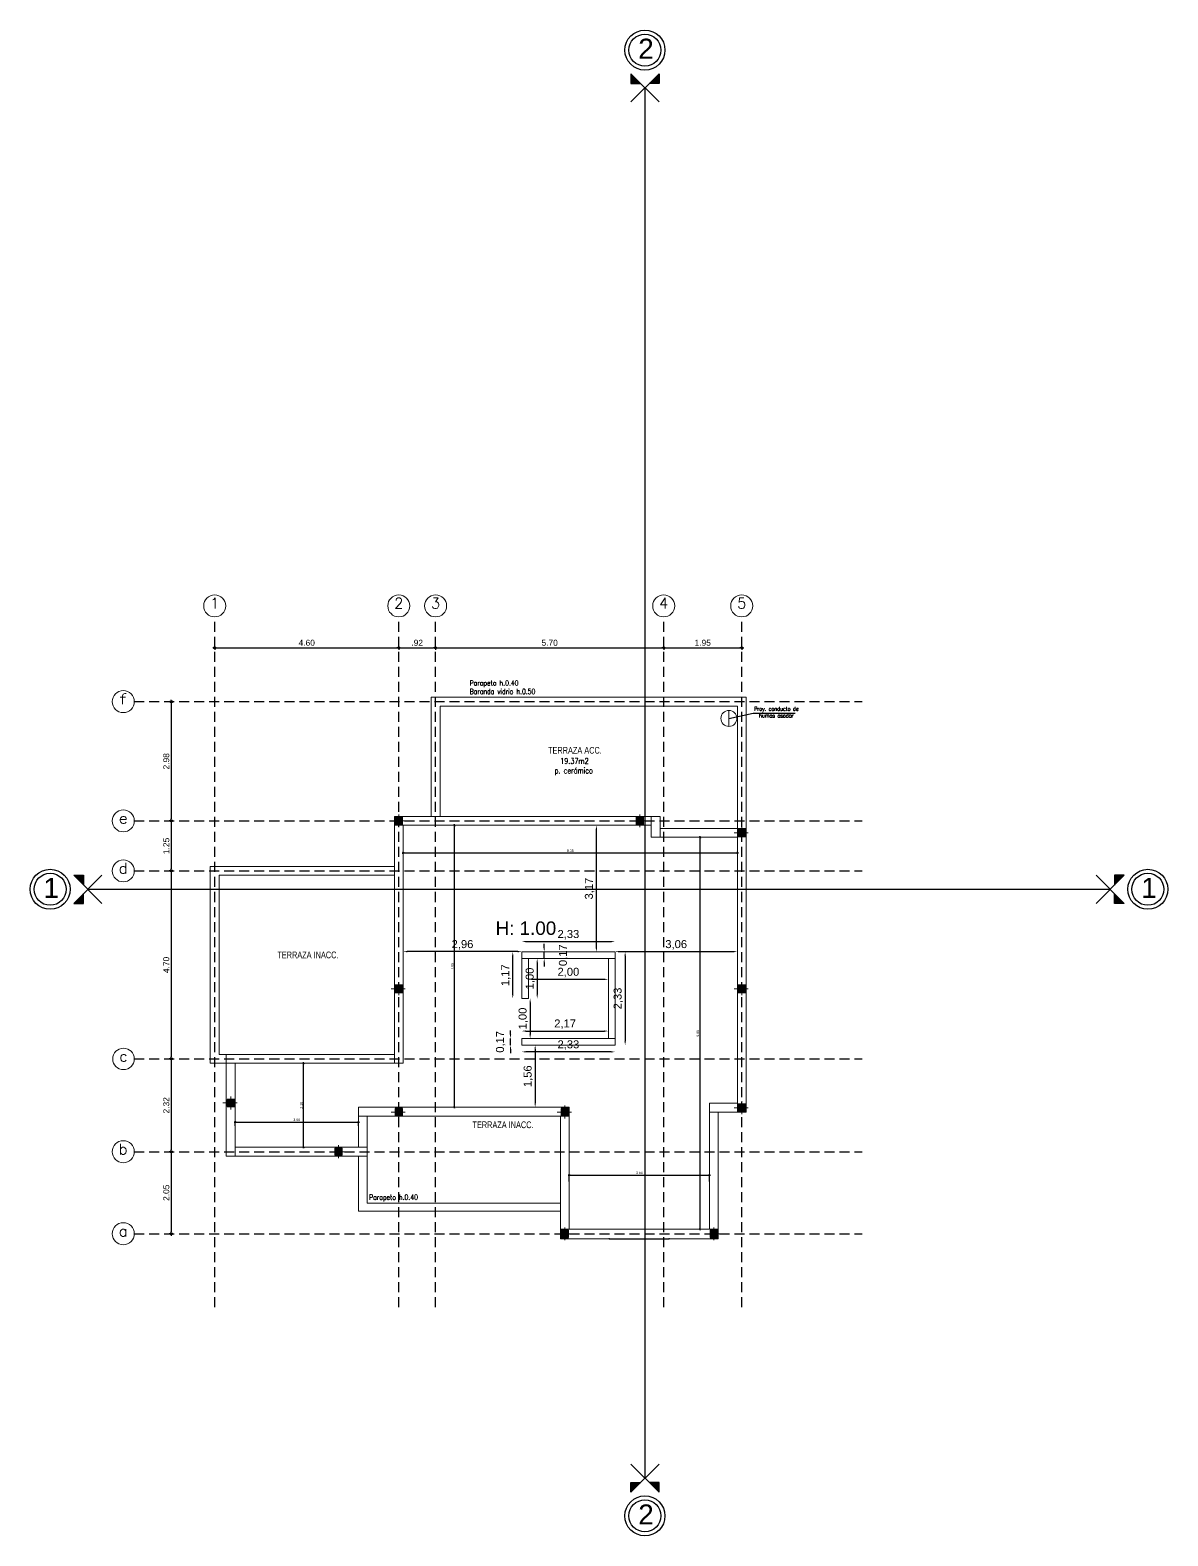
# Model space of a CAD drawing. Header units: millimetres. Extents: x 299 to 493, y -175 to -78.
# Drawn here: x 464.83 to 493.26, y -115.96 to -78.32 of the extents above; entities that cross this region are included whole.
import ezdxf
from ezdxf.enums import TextEntityAlignment as Align

# ---------------------------------------------------------------- set-up
doc = ezdxf.new("R2010")
doc.units = ezdxf.units.MM
for name, pattern in [('$3$HIDDEN', [0.375, 0.25, -0.125]), ('BORDER2', [0.875, 0.25, -0.125, 0.25, -0.125, 0, -0.125]), ('DASHED2', [9.525, 6.35, -3.175])]:
    doc.linetypes.add(name, pattern=pattern)
for name, color, linetype in [('0-TEXTO', 4, 'Continuous'), ('005 SOLADOS', 8, 'Continuous'), ('02AGUA FRIA170', 170, 'Continuous'), ('04', 4, 'Continuous'), ('B-COTAS', 1, 'Continuous'), ('BARANDAS', 6, 'Continuous'), ('DIM-COTAS', 2, 'Continuous'), ('MUEBLE', 8, 'Continuous')]:
    doc.layers.add(name, color=color, linetype=linetype)
for name, color, linetype, lineweight in [('0.10', 7, 'Continuous', 13), ('01MUEBLES251', 251, 'Continuous', 9), ('A-WALL', 3, 'Continuous', 9)]:
    doc.layers.add(name, color=color, linetype=linetype, lineweight=lineweight)
doc.styles.add('Arial', font='arial.ttf', dxfattribs={"height": 0.15})
doc.styles.add('CYPETXT_romans', font='romans__.ttf', dxfattribs={"height": 0.2})
doc.styles.add('DESLOC', font='arial.ttf', dxfattribs={"width": 0.75})
doc.styles.add('RomanS', font='romans.shx')
doc.styles.get("Standard").update_dxf_attribs({"font": 'arial.ttf'})
doc.styles.add('SWIS', font='arial.ttf')
doc.dimstyles.new('25', dxfattribs={"dimscale": 0, "dimtxt": 0.0625, "dimasz": 0.05, "dimexe": 0.025, "dimexo": 0.0625, "dimgap": 0.025, "dimtad": 1, "dimzin": 0, "dimdsep": 46, "dimtxsty": 'SWIS', "dimblk": 'ARCHTICK', "dimcen": 0.05, "dimdle": 0.025, "dimclrd": 1, "dimclre": 8, "dimclrt": 1, "dimazin": 0, "dimtfac": 1, "dimtix": 1, "dimtofl": 0, "dimtmove": 1, "dimatfit": 0, "dimfxl": 1, "dimtolj": 1, "dimtzin": 0, "dimlwd": -1, "dimlwe": -1, "dimarcsym": 0})
doc.dimstyles.new('Cota 1-100', dxfattribs={"dimtxt": 0.2, "dimasz": 0.1, "dimexe": 0.05, "dimexo": 0.05, "dimgap": 0.05, "dimtad": 1, "dimzin": 1, "dimtxsty": 'Standard', "dimcen": 0.1, "dimse1": 1, "dimse2": 1, "dimaunit": 1, "dimadec": 4, "dimazin": 0, "dimtfac": 1, "dimtmove": 2, "dimatfit": 3, "dimfxl": 1, "dimarcsym": 0})
doc.dimstyles.new('DIM100', dxfattribs={"dimtxt": 0.16, "dimasz": 0.1, "dimexe": 0, "dimexo": 0, "dimgap": 0.12, "dimtad": 1, "dimzin": 4, "dimdsep": 46, "dimtxsty": 'RomanS', "dimblk1": 'DIMBLK', "dimblk2": 'DIMBLK', "dimsah": 1, "dimcen": 0, "dimse1": 1, "dimse2": 1, "dimclrd": 8, "dimclre": 2, "dimclrt": 2, "dimadec": 0, "dimazin": 0, "dimtfac": 1, "dimtix": 1, "dimtmove": 2, "dimatfit": 3, "dimldrblk": 'DIMBLK', "dimfxl": 1, "dimtvp": 1.75, "dimtolj": 1, "dimtzin": 4, "dimarcsym": 0})

# ---------------------------------------------------------------- blocks, each defined once
blk = doc.blocks.new('DIMBLK')
for q in [(-1, 0), (0, 1), (1, 0), (0, -1)]:
    blk.add_line((0, 0), q)
blk.add_circle((0, 0), 0.5)
blk = doc.blocks.new('*D439')
at = {"layer": 'Defpoints', "color": 0, "transparency": 16777216}
for p in [(242.228, -138.785), (246.828, -138.785), (246.828, -138.785)]:
    blk.add_point(p, dxfattribs=at)
at = {"layer": 'DIM-COTAS', "color": 8, "transparency": 16777216}
blk.add_line((242.278, -138.785), (246.778, -138.785), dxfattribs=at)
at = {"layer": 'DIM-COTAS', "color": 8, "transparency": 16777216, "xscale": 0.05, "yscale": 0.05, "zscale": 0.05, "rotation": 180}
blk.add_blockref('DIMBLK', (242.228, -138.785), dxfattribs=at)
at = {"layer": 'DIM-COTAS', "color": 8, "transparency": 16777216, "xscale": 0.05, "yscale": 0.05, "zscale": 0.05}
blk.add_blockref('DIMBLK', (246.828, -138.785), dxfattribs=at)
at = {"layer": 'DIM-COTAS', "color": 2, "transparency": 16777216, "insert": (244.528, -138.659), "char_height": 0.15, "attachment_point": 5}
blk.add_mtext('\\A1;4.60', dxfattribs=at)
blk = doc.blocks.new('*D440')
at = {"layer": 'Defpoints', "color": 0, "transparency": 16777216}
for p in [(246.828, -138.785), (247.748, -138.785), (247.748, -138.785)]:
    blk.add_point(p, dxfattribs=at)
at = {"layer": 'DIM-COTAS', "color": 8, "transparency": 16777216}
blk.add_line((246.878, -138.785), (247.698, -138.785), dxfattribs=at)
at = {"layer": 'DIM-COTAS', "color": 8, "transparency": 16777216, "xscale": 0.05, "yscale": 0.05, "zscale": 0.05, "rotation": 180}
blk.add_blockref('DIMBLK', (246.828, -138.785), dxfattribs=at)
at = {"layer": 'DIM-COTAS', "color": 8, "transparency": 16777216, "xscale": 0.05, "yscale": 0.05, "zscale": 0.05}
blk.add_blockref('DIMBLK', (247.748, -138.785), dxfattribs=at)
at = {"layer": 'DIM-COTAS', "color": 2, "transparency": 16777216, "insert": (247.288, -138.659), "char_height": 0.15, "attachment_point": 5}
blk.add_mtext('\\A1;.92', dxfattribs=at)
blk = doc.blocks.new('*D441')
at = {"layer": 'Defpoints', "color": 0, "transparency": 16777216}
for p in [(253.448, -138.785), (255.398, -138.785), (255.398, -138.785)]:
    blk.add_point(p, dxfattribs=at)
at = {"layer": 'DIM-COTAS', "color": 8, "transparency": 16777216}
blk.add_line((253.498, -138.785), (255.348, -138.785), dxfattribs=at)
at = {"layer": 'DIM-COTAS', "color": 8, "transparency": 16777216, "xscale": 0.05, "yscale": 0.05, "zscale": 0.05, "rotation": 180}
blk.add_blockref('DIMBLK', (253.448, -138.785), dxfattribs=at)
at = {"layer": 'DIM-COTAS', "color": 8, "transparency": 16777216, "xscale": 0.05, "yscale": 0.05, "zscale": 0.05}
blk.add_blockref('DIMBLK', (255.398, -138.785), dxfattribs=at)
at = {"layer": 'DIM-COTAS', "color": 2, "transparency": 16777216, "insert": (254.423, -138.659), "char_height": 0.15, "attachment_point": 5}
blk.add_mtext('\\A1;1.95', dxfattribs=at)
blk = doc.blocks.new('*D442')
at = {"layer": 'Defpoints', "color": 0, "transparency": 16777216}
for p in [(247.748, -138.785), (253.448, -138.785), (253.448, -138.785)]:
    blk.add_point(p, dxfattribs=at)
at = {"layer": 'DIM-COTAS', "color": 8, "transparency": 16777216}
blk.add_line((247.798, -138.785), (253.398, -138.785), dxfattribs=at)
at = {"layer": 'DIM-COTAS', "color": 8, "transparency": 16777216, "xscale": 0.05, "yscale": 0.05, "zscale": 0.05, "rotation": 180}
blk.add_blockref('DIMBLK', (247.748, -138.785), dxfattribs=at)
at = {"layer": 'DIM-COTAS', "color": 8, "transparency": 16777216, "xscale": 0.05, "yscale": 0.05, "zscale": 0.05}
blk.add_blockref('DIMBLK', (253.448, -138.785), dxfattribs=at)
at = {"layer": 'DIM-COTAS', "color": 2, "transparency": 16777216, "insert": (250.598, -138.659), "char_height": 0.15, "attachment_point": 5}
blk.add_mtext('\\A1;5.70', dxfattribs=at)
blk = doc.blocks.new('*D443')
at = {"layer": 'Defpoints', "color": 0, "transparency": 16777216}
for p in [(241.144, -143.111), (241.144, -144.361), (241.144, -144.361)]:
    blk.add_point(p, dxfattribs=at)
at = {"layer": 'DIM-COTAS', "color": 8, "transparency": 16777216}
blk.add_line((241.144, -143.161), (241.144, -144.311), dxfattribs=at)
at = {"layer": 'DIM-COTAS', "color": 8, "transparency": 16777216, "xscale": 0.05, "yscale": 0.05, "zscale": 0.05}
for p, rotation in [((241.144, -143.111), 90), ((241.144, -144.361), 270)]:
    blk.add_blockref('DIMBLK', p, dxfattribs=dict(at, rotation=rotation))
at = {"layer": 'DIM-COTAS', "color": 2, "transparency": 16777216, "insert": (241.018, -143.736), "char_height": 0.15, "attachment_point": 5, "rotation": 90}
blk.add_mtext('\\A1;1.25', dxfattribs=at)
blk = doc.blocks.new('*D444')
at = {"layer": 'Defpoints', "color": 0, "transparency": 16777216}
for p in [(241.144, -144.361), (241.144, -149.061), (241.144, -149.061)]:
    blk.add_point(p, dxfattribs=at)
at = {"layer": 'DIM-COTAS', "color": 8, "transparency": 16777216}
blk.add_line((241.144, -144.411), (241.144, -149.011), dxfattribs=at)
at = {"layer": 'DIM-COTAS', "color": 8, "transparency": 16777216, "xscale": 0.05, "yscale": 0.05, "zscale": 0.05}
for p, rotation in [((241.144, -144.361), 90), ((241.144, -149.061), 270)]:
    blk.add_blockref('DIMBLK', p, dxfattribs=dict(at, rotation=rotation))
at = {"layer": 'DIM-COTAS', "color": 2, "transparency": 16777216, "insert": (241.018, -146.711), "char_height": 0.15, "attachment_point": 5, "rotation": 90}
blk.add_mtext('\\A1;4.70', dxfattribs=at)
blk = doc.blocks.new('*D445')
at = {"layer": 'Defpoints', "color": 0, "transparency": 16777216}
for p in [(241.144, -149.061), (241.144, -151.381), (241.144, -151.381)]:
    blk.add_point(p, dxfattribs=at)
at = {"layer": 'DIM-COTAS', "color": 8, "transparency": 16777216}
blk.add_line((241.144, -149.111), (241.144, -151.331), dxfattribs=at)
at = {"layer": 'DIM-COTAS', "color": 8, "transparency": 16777216, "xscale": 0.05, "yscale": 0.05, "zscale": 0.05}
for p, rotation in [((241.144, -149.061), 90), ((241.144, -151.381), 270)]:
    blk.add_blockref('DIMBLK', p, dxfattribs=dict(at, rotation=rotation))
at = {"layer": 'DIM-COTAS', "color": 2, "transparency": 16777216, "insert": (241.018, -150.221), "char_height": 0.15, "attachment_point": 5, "rotation": 90}
blk.add_mtext('\\A1;2.32', dxfattribs=at)
blk = doc.blocks.new('*D446')
at = {"layer": 'Defpoints', "color": 0, "transparency": 16777216}
for p in [(241.144, -151.381), (241.144, -153.431), (241.144, -153.431)]:
    blk.add_point(p, dxfattribs=at)
at = {"layer": 'DIM-COTAS', "color": 8, "transparency": 16777216}
blk.add_line((241.144, -151.431), (241.144, -153.381), dxfattribs=at)
at = {"layer": 'DIM-COTAS', "color": 8, "transparency": 16777216, "xscale": 0.05, "yscale": 0.05, "zscale": 0.05}
for p, rotation in [((241.144, -151.381), 90), ((241.144, -153.431), 270)]:
    blk.add_blockref('DIMBLK', p, dxfattribs=dict(at, rotation=rotation))
at = {"layer": 'DIM-COTAS', "color": 2, "transparency": 16777216, "insert": (241.018, -152.406), "char_height": 0.15, "attachment_point": 5, "rotation": 90}
blk.add_mtext('\\A1;2.05', dxfattribs=at)
blk = doc.blocks.new('*D438')
at = {"layer": 'Defpoints', "color": 0, "transparency": 16777216}
for p in [(241.144, -140.131), (241.144, -143.111), (241.144, -143.111)]:
    blk.add_point(p, dxfattribs=at)
at = {"layer": 'DIM-COTAS', "color": 8, "transparency": 16777216}
blk.add_line((241.144, -140.181), (241.144, -143.061), dxfattribs=at)
at = {"layer": 'DIM-COTAS', "color": 8, "transparency": 16777216, "xscale": 0.05, "yscale": 0.05, "zscale": 0.05}
for p, rotation in [((241.144, -140.131), 90), ((241.144, -143.111), 270)]:
    blk.add_blockref('DIMBLK', p, dxfattribs=dict(at, rotation=rotation))
at = {"layer": 'DIM-COTAS', "color": 2, "transparency": 16777216, "insert": (241.018, -141.621), "char_height": 0.15, "attachment_point": 5, "rotation": 90}
blk.add_mtext('\\A1;2.98', dxfattribs=at)
blk = doc.blocks.new('_ArchTick')
at = {"color": 0, "linetype": 'ByBlock', "const_width": 0.15}
blk.add_lwpolyline([(-0.5, -0.5), (0.5, 0.5)], dxfattribs=at)
blk = doc.blocks.new('*D523')
at = {"layer": '04', "color": 8, "transparency": 16777216}
for p, q in [((475.409, -98.2), (475.407, -98.2)), ((475.409, -105.25), (475.407, -105.25))]:
    blk.add_line(p, q, dxfattribs=at)
at = {"layer": '04', "color": 1, "transparency": 16777216}
blk.add_line((475.432, -105.275), (475.432, -98.175), dxfattribs=at)
at = {"layer": 'Defpoints', "color": 0, "transparency": 16777216}
for p in [(475.432, -98.2), (475.472, -98.2), (475.472, -105.25)]:
    blk.add_point(p, dxfattribs=at)
at = {"layer": '04', "color": 1, "transparency": 16777216, "xscale": 0.05, "yscale": 0.05, "zscale": 0.05}
for p, rotation in [((475.432, -98.2), 90), ((475.432, -105.25), 270)]:
    blk.add_blockref('_ArchTick', p, dxfattribs=dict(at, rotation=rotation))
at = {"layer": '04', "color": 1, "transparency": 16777216, "insert": (475.375, -101.725), "char_height": 0.0625, "attachment_point": 5, "rotation": 90, "style": 'SWIS'}
blk.add_mtext('\\A1;7.05', dxfattribs=at)
blk = doc.blocks.new('*D524')
at = {"layer": '04', "color": 1, "transparency": 16777216}
blk.add_line((474.127, -98.893), (482.527, -98.893), dxfattribs=at)
at = {"layer": '04', "color": 8, "transparency": 16777216}
for p, q in [((474.152, -98.87), (474.152, -98.868)), ((482.502, -98.87), (482.502, -98.868))]:
    blk.add_line(p, q, dxfattribs=at)
at = {"layer": 'Defpoints', "color": 0, "transparency": 16777216}
for p in [(474.152, -98.932), (482.502, -98.893), (482.502, -98.932)]:
    blk.add_point(p, dxfattribs=at)
at = {"layer": '04', "color": 1, "transparency": 16777216, "xscale": 0.05, "yscale": 0.05, "zscale": 0.05, "rotation": 180}
blk.add_blockref('_ArchTick', (474.152, -98.893), dxfattribs=at)
at = {"layer": '04', "color": 1, "transparency": 16777216, "xscale": 0.05, "yscale": 0.05, "zscale": 0.05}
blk.add_blockref('_ArchTick', (482.502, -98.893), dxfattribs=at)
at = {"layer": '04', "color": 1, "transparency": 16777216, "insert": (478.327, -98.836), "char_height": 0.0625, "attachment_point": 5, "style": 'SWIS'}
blk.add_mtext('\\A1;8.35', dxfattribs=at)
blk = doc.blocks.new('*D522')
at = {"layer": '04', "color": 8, "transparency": 16777216}
for p, q in [((481.548, -98.5), (481.546, -98.5)), ((481.548, -108.3), (481.546, -108.3))]:
    blk.add_line(p, q, dxfattribs=at)
at = {"layer": '04', "color": 1, "transparency": 16777216}
blk.add_line((481.571, -108.325), (481.571, -98.475), dxfattribs=at)
at = {"layer": 'Defpoints', "color": 0, "transparency": 16777216}
for p in [(481.571, -98.5), (481.611, -98.5), (481.611, -108.3)]:
    blk.add_point(p, dxfattribs=at)
at = {"layer": '04', "color": 1, "transparency": 16777216, "xscale": 0.05, "yscale": 0.05, "zscale": 0.05}
for p, rotation in [((481.571, -98.5), 90), ((481.571, -108.3), 270)]:
    blk.add_blockref('_ArchTick', p, dxfattribs=dict(at, rotation=rotation))
at = {"layer": '04', "color": 1, "transparency": 16777216, "insert": (481.514, -103.4), "char_height": 0.0625, "attachment_point": 5, "rotation": 90, "style": 'SWIS'}
blk.add_mtext('\\A1;9.80', dxfattribs=at)
blk = doc.blocks.new('ejes de replanteo')
at = {"layer": '02AGUA FRIA170'}
h = blk.add_hatch(color=256, dxfattribs=at)
h.dxf.hatch_style = 1
h.paths.add_polyline_path([(20.168, 38.9), (20.168, 38.65), (20.418, 38.65)])
h = blk.add_hatch(color=256, dxfattribs=at)
h.dxf.hatch_style = 1
h.paths.add_polyline_path([(20.875, 38.9), (20.625, 38.65), (20.875, 38.65)])
h = blk.add_hatch(color=256, dxfattribs=at)
h.dxf.hatch_style = 1
h.paths.add_polyline_path([(6.25, 18.869), (6.5, 18.619), (6.5, 18.869)])
h = blk.add_hatch(color=256, dxfattribs=at)
h.dxf.hatch_style = 1
h.paths.add_polyline_path([(32.497, 18.869), (32.247, 18.869), (32.247, 18.619)])
h = blk.add_hatch(color=256, dxfattribs=at)
h.dxf.hatch_style = 1
h.paths.add_polyline_path([(6.25, 18.162), (6.5, 18.162), (6.5, 18.412)])
h = blk.add_hatch(color=256, dxfattribs=at)
h.dxf.hatch_style = 1
h.paths.add_polyline_path([(32.497, 18.162), (32.247, 18.412), (32.247, 18.162)])
h = blk.add_hatch(color=256, dxfattribs=at)
h.dxf.hatch_style = 1
h.paths.add_polyline_path([(20.168, 3.445), (20.418, 3.695), (20.168, 3.695)])
h = blk.add_hatch(color=256, dxfattribs=at)
h.dxf.hatch_style = 1
h.paths.add_polyline_path([(20.875, 3.445), (20.875, 3.695), (20.625, 3.695)])
for p, q in [((20.168, 38.203), (20.875, 38.9)), ((20.168, 38.9), (20.875, 38.203)), ((20.168, 38.9), (20.168, 38.66)), ((20.875, 38.9), (20.875, 38.66)), ((20.168, 38.66), (20.418, 38.66)), ((20.875, 38.66), (20.625, 38.66)), ((6.947, 18.162), (6.25, 18.869)), ((6.25, 18.162), (6.947, 18.869)), ((6.25, 18.869), (6.49, 18.869)), ((6.49, 18.869), (6.49, 18.619)), ((31.8, 18.869), (32.497, 18.162)), ((32.497, 18.869), (31.8, 18.162)), ((32.497, 18.869), (32.257, 18.869)), ((32.257, 18.869), (32.257, 18.619)), ((6.25, 18.162), (6.49, 18.162)), ((6.49, 18.162), (6.49, 18.412)), ((32.257, 18.162), (32.257, 18.412)), ((32.497, 18.162), (32.257, 18.162)), ((20.875, 4.142), (20.168, 3.445)), ((20.875, 3.445), (20.168, 4.142)), ((20.168, 3.445), (20.168, 3.685)), ((20.168, 3.685), (20.418, 3.685)), ((20.875, 3.685), (20.625, 3.685)), ((20.875, 3.445), (20.875, 3.685))]:
    blk.add_line(p, q, dxfattribs=at)
at = {"layer": '02AGUA FRIA170', "linetype": 'BORDER2', "const_width": 0.03}
for points in [[(20.521, 38.552), (20.521, 3.794)], [(6.599, 18.516), (32.149, 18.516)]]:
    blk.add_lwpolyline(points, dxfattribs=at)
at = {"layer": '02AGUA FRIA170'}
for centre, radius in [((20.521, 39.492), 0.5), ((20.521, 39.492), 0.4), ((5.659, 18.516), 0.5), ((5.659, 18.516), 0.4), ((33.089, 18.516), 0.5), ((33.089, 18.516), 0.4), ((20.521, 2.853), 0.5), ((20.521, 2.853), 0.4)]:
    blk.add_circle(centre, radius, dxfattribs=at)
at = {"layer": '02AGUA FRIA170', "style": 'Arial'}
for s, p in [('2', (20.354, 39.278)), ('1', (5.492, 18.302)), ('1', (32.922, 18.302)), ('2', (20.354, 2.639))]:
    blk.add_text(s, height=0.5, dxfattribs=at).set_placement(p)
blk = doc.blocks.new('columna 20x20')
at = {"transparency": 33554687}
h = blk.add_hatch(color=220, dxfattribs=at)
h.dxf.hatch_style = 1
h.paths.add_polyline_path([(979.633, 157.587), (979.833, 157.587), (979.833, 157.387), (979.633, 157.387)])
at = {"layer": 'BARANDAS'}
blk.add_lwpolyline([(979.633, 157.587), (979.833, 157.587), (979.833, 157.387), (979.633, 157.387), (979.633, 157.587)], dxfattribs=at)
at = {"layer": 'MUEBLE', "linetype": 'DASHED2', "lineweight": 5, "ltscale": 0.1}
for points in [[(979.733, 157.702), (979.733, 157.308)], [(979.555, 157.487), (979.911, 157.487)]]:
    blk.add_lwpolyline(points, dxfattribs=at)
blk = doc.blocks.new('*D525')
at = {"layer": '04', "color": 1, "transparency": 16777216}
blk.add_line((471.665, -106.275), (471.665, -104.125), dxfattribs=at)
at = {"layer": '04', "color": 8, "transparency": 16777216}
for p, q in [((471.665, -104.15), (471.69, -104.15)), ((471.665, -106.25), (471.69, -106.25))]:
    blk.add_line(p, q, dxfattribs=at)
at = {"layer": 'Defpoints', "color": 0, "transparency": 16777216}
for p in [(471.602, -104.15), (471.665, -104.15), (471.602, -106.25)]:
    blk.add_point(p, dxfattribs=at)
at = {"layer": '04', "color": 1, "transparency": 16777216, "xscale": 0.05, "yscale": 0.05, "zscale": 0.05}
for p, rotation in [((471.665, -104.15), 90), ((471.665, -106.25), 270)]:
    blk.add_blockref('_ArchTick', p, dxfattribs=dict(at, rotation=rotation))
at = {"layer": '04', "color": 1, "transparency": 16777216, "insert": (471.608, -105.2), "char_height": 0.0625, "attachment_point": 5, "rotation": 90, "style": 'SWIS'}
blk.add_mtext('\\A1;2.10', dxfattribs=at)
blk = doc.blocks.new('*D526')
at = {"layer": '04', "color": 1, "transparency": 16777216}
blk.add_line((469.927, -105.618), (473.057, -105.618), dxfattribs=at)
at = {"layer": '04', "color": 8, "transparency": 16777216}
for p, q in [((469.952, -105.713), (469.952, -105.593)), ((473.032, -105.713), (473.032, -105.593))]:
    blk.add_line(p, q, dxfattribs=at)
at = {"layer": 'Defpoints', "color": 0, "transparency": 16777216}
for p in [(473.032, -105.618), (469.952, -105.775), (473.032, -105.775)]:
    blk.add_point(p, dxfattribs=at)
at = {"layer": '04', "color": 1, "transparency": 16777216, "xscale": 0.05, "yscale": 0.05, "zscale": 0.05, "rotation": 180}
blk.add_blockref('_ArchTick', (469.952, -105.618), dxfattribs=at)
at = {"layer": '04', "color": 1, "transparency": 16777216, "xscale": 0.05, "yscale": 0.05, "zscale": 0.05}
blk.add_blockref('_ArchTick', (473.032, -105.618), dxfattribs=at)
at = {"layer": '04', "color": 1, "transparency": 16777216, "insert": (471.492, -105.561), "char_height": 0.0625, "attachment_point": 5, "style": 'SWIS'}
blk.add_mtext('\\A1;3.08', dxfattribs=at)
blk = doc.blocks.new('*D527')
at = {"layer": '04', "color": 1, "transparency": 16777216}
blk.add_line((478.277, -106.944), (481.827, -106.944), dxfattribs=at)
at = {"layer": '04', "color": 8, "transparency": 16777216}
for p, q in [((478.302, -107.106), (478.302, -106.919)), ((481.802, -107.106), (481.802, -106.919))]:
    blk.add_line(p, q, dxfattribs=at)
at = {"layer": 'Defpoints', "color": 0, "transparency": 16777216}
for p in [(478.302, -107.168), (481.802, -106.944), (481.802, -107.168)]:
    blk.add_point(p, dxfattribs=at)
at = {"layer": '04', "color": 1, "transparency": 16777216, "xscale": 0.05, "yscale": 0.05, "zscale": 0.05, "rotation": 180}
blk.add_blockref('_ArchTick', (478.302, -106.944), dxfattribs=at)
at = {"layer": '04', "color": 1, "transparency": 16777216, "xscale": 0.05, "yscale": 0.05, "zscale": 0.05}
blk.add_blockref('_ArchTick', (481.802, -106.944), dxfattribs=at)
at = {"layer": '04', "color": 1, "transparency": 16777216, "insert": (480.052, -106.887), "char_height": 0.0625, "attachment_point": 5, "style": 'SWIS'}
blk.add_mtext('\\A1;3.50', dxfattribs=at)
blk = doc.blocks.new('*D535')
at = {"layer": '04', "color": 0, "lineweight": -2, "transparency": 16777216}
blk.add_line((477.215, -101.108), (479.345, -101.108), dxfattribs=at)
at = {"layer": '04', "color": 0, "transparency": 16777216}
for points in [[(477.215, -101.091), (477.215, -101.124), (477.115, -101.108)], [(479.345, -101.091), (479.345, -101.124), (479.445, -101.108)]]:
    blk.add_solid(points, dxfattribs=at)
at = {"layer": 'Defpoints', "color": 0, "transparency": 16777216}
for p in [(479.445, -101.108), (477.115, -101.365), (479.445, -101.365)]:
    blk.add_point(p, dxfattribs=at)
at = {"layer": '04', "color": 0, "transparency": 16777216, "insert": (478.28, -100.937), "char_height": 0.2, "attachment_point": 5}
blk.add_mtext('2,33', dxfattribs=at)
blk = doc.blocks.new('*D536')
at = {"layer": '04', "color": 0, "lineweight": -2, "transparency": 16777216}
blk.add_line((479.698, -101.465), (479.698, -103.595), dxfattribs=at)
at = {"layer": '04', "color": 0, "transparency": 16777216}
for points in [[(479.681, -101.465), (479.715, -101.465), (479.698, -101.365)], [(479.681, -103.595), (479.715, -103.595), (479.698, -103.695)]]:
    blk.add_solid(points, dxfattribs=at)
at = {"layer": 'Defpoints', "color": 0, "transparency": 16777216}
for p in [(479.445, -101.365), (479.445, -103.695), (479.698, -103.695)]:
    blk.add_point(p, dxfattribs=at)
at = {"layer": '04', "color": 0, "transparency": 16777216, "insert": (479.528, -102.53), "char_height": 0.2, "attachment_point": 5, "rotation": 90}
blk.add_mtext('2,33', dxfattribs=at)
blk = doc.blocks.new('*D537')
at = {"layer": '04', "color": 0, "lineweight": -2, "transparency": 16777216}
blk.add_line((477.38, -102.051), (479.18, -102.051), dxfattribs=at)
at = {"layer": '04', "color": 0, "transparency": 16777216}
for points in [[(477.38, -102.034), (477.38, -102.068), (477.28, -102.051)], [(479.18, -102.034), (479.18, -102.068), (479.28, -102.051)]]:
    blk.add_solid(points, dxfattribs=at)
at = {"layer": 'Defpoints', "color": 0, "transparency": 16777216}
for p in [(477.28, -101.818), (479.28, -101.818), (479.28, -102.051)]:
    blk.add_point(p, dxfattribs=at)
at = {"layer": '04', "color": 0, "transparency": 16777216, "insert": (478.28, -101.881), "char_height": 0.2, "attachment_point": 5}
blk.add_mtext('2,00', dxfattribs=at)
blk = doc.blocks.new('*D538')
at = {"layer": '04', "color": 0, "lineweight": -2, "transparency": 16777216}
blk.add_line((477.501, -101.63), (477.501, -102.43), dxfattribs=at)
at = {"layer": '04', "color": 0, "transparency": 16777216}
for points in [[(477.484, -101.63), (477.517, -101.63), (477.501, -101.53)], [(477.484, -102.43), (477.517, -102.43), (477.501, -102.53)]]:
    blk.add_solid(points, dxfattribs=at)
at = {"layer": 'Defpoints', "color": 0, "transparency": 16777216}
for p in [(477.28, -101.53), (477.28, -102.53), (477.501, -102.53)]:
    blk.add_point(p, dxfattribs=at)
at = {"layer": '04', "color": 0, "transparency": 16777216, "insert": (477.331, -102.03), "char_height": 0.2, "attachment_point": 5, "rotation": 90}
blk.add_mtext('1,00', dxfattribs=at)
blk = doc.blocks.new('*D539')
at = {"layer": '04', "color": 0, "lineweight": -2, "transparency": 16777216}
blk.add_line((476.89, -102.43), (476.89, -101.465), dxfattribs=at)
at = {"layer": '04', "color": 0, "transparency": 16777216}
for points in [[(476.873, -101.465), (476.906, -101.465), (476.89, -101.365)], [(476.873, -102.43), (476.906, -102.43), (476.89, -102.53)]]:
    blk.add_solid(points, dxfattribs=at)
at = {"layer": 'Defpoints', "color": 0, "transparency": 16777216}
for p in [(476.89, -101.365), (477.115, -101.365), (477.115, -102.53)]:
    blk.add_point(p, dxfattribs=at)
at = {"layer": '04', "color": 0, "transparency": 16777216, "insert": (476.72, -101.948), "char_height": 0.2, "attachment_point": 5, "rotation": 90}
blk.add_mtext('1,17', dxfattribs=at)
blk = doc.blocks.new('*D540')
at = {"layer": '04', "color": 0, "lineweight": -2, "transparency": 16777216}
for p, q in [((477.675, -101.265), (477.675, -101.165)), ((477.675, -101.53), (477.675, -101.365)), ((477.675, -101.63), (477.675, -101.73))]:
    blk.add_line(p, q, dxfattribs=at)
at = {"layer": '04', "color": 0, "transparency": 16777216}
for points in [[(477.659, -101.265), (477.692, -101.265), (477.675, -101.365)], [(477.659, -101.63), (477.692, -101.63), (477.675, -101.53)]]:
    blk.add_solid(points, dxfattribs=at)
at = {"layer": 'Defpoints', "color": 0, "transparency": 16777216}
for p in [(477.457, -101.365), (477.457, -101.53), (477.675, -101.365)]:
    blk.add_point(p, dxfattribs=at)
at = {"layer": '04', "color": 0, "transparency": 16777216, "insert": (478.161, -101.448), "char_height": 0.2, "attachment_point": 5, "rotation": 90}
blk.add_mtext('0,17', dxfattribs=at)
blk = doc.blocks.new('*D541')
at = {"layer": '04', "color": 0, "lineweight": -2, "transparency": 16777216}
blk.add_line((477.215, -103.344), (479.18, -103.344), dxfattribs=at)
at = {"layer": '04', "color": 0, "transparency": 16777216}
for points in [[(477.215, -103.327), (477.215, -103.36), (477.115, -103.344)], [(479.18, -103.327), (479.18, -103.36), (479.28, -103.344)]]:
    blk.add_solid(points, dxfattribs=at)
at = {"layer": 'Defpoints', "color": 0, "transparency": 16777216}
for p in [(479.28, -103.344), (477.115, -103.53), (479.28, -103.53)]:
    blk.add_point(p, dxfattribs=at)
at = {"layer": '04', "color": 0, "transparency": 16777216, "insert": (478.198, -103.173), "char_height": 0.2, "attachment_point": 5}
blk.add_mtext('2,17', dxfattribs=at)
blk = doc.blocks.new('*D542')
at = {"layer": '04', "color": 0, "lineweight": -2, "transparency": 16777216}
blk.add_line((479.345, -103.864), (477.215, -103.864), dxfattribs=at)
at = {"layer": '04', "color": 0, "transparency": 16777216}
for points in [[(477.215, -103.848), (477.215, -103.881), (477.115, -103.864)], [(479.345, -103.848), (479.345, -103.881), (479.445, -103.864)]]:
    blk.add_solid(points, dxfattribs=at)
at = {"layer": 'Defpoints', "color": 0, "transparency": 16777216}
for p in [(477.115, -103.695), (477.115, -103.864), (479.445, -103.695)]:
    blk.add_point(p, dxfattribs=at)
at = {"layer": '04', "color": 0, "transparency": 16777216, "insert": (478.28, -103.694), "char_height": 0.2, "attachment_point": 5}
blk.add_mtext('2,33', dxfattribs=at)
blk = doc.blocks.new('*D543')
at = {"layer": '04', "color": 0, "lineweight": -2, "transparency": 16777216}
for p, q in [((476.834, -103.43), (476.834, -103.33)), ((476.834, -103.695), (476.834, -103.53)), ((476.834, -103.795), (476.834, -103.895))]:
    blk.add_line(p, q, dxfattribs=at)
at = {"layer": '04', "color": 0, "transparency": 16777216}
for points in [[(476.817, -103.43), (476.851, -103.43), (476.834, -103.53)], [(476.817, -103.795), (476.851, -103.795), (476.834, -103.695)]]:
    blk.add_solid(points, dxfattribs=at)
at = {"layer": 'Defpoints', "color": 0, "transparency": 16777216}
for p in [(476.834, -103.53), (477.115, -103.53), (477.115, -103.695)]:
    blk.add_point(p, dxfattribs=at)
at = {"layer": '04', "color": 0, "transparency": 16777216, "insert": (476.589, -103.613), "char_height": 0.2, "attachment_point": 5, "rotation": 90}
blk.add_mtext('0,17', dxfattribs=at)
blk = doc.blocks.new('*D544')
at = {"layer": '04', "color": 0, "lineweight": -2, "transparency": 16777216}
blk.add_line((479.545, -101.359), (482.402, -101.359), dxfattribs=at)
at = {"layer": '04', "color": 0, "transparency": 16777216}
for points in [[(479.545, -101.342), (479.545, -101.376), (479.445, -101.359)], [(482.402, -101.342), (482.402, -101.376), (482.502, -101.359)]]:
    blk.add_solid(points, dxfattribs=at)
at = {"layer": 'Defpoints', "color": 0, "transparency": 16777216}
for p in [(479.445, -101.365), (482.502, -101.359), (482.502, -101.365)]:
    blk.add_point(p, dxfattribs=at)
at = {"layer": '04', "color": 0, "transparency": 16777216, "insert": (480.974, -101.189), "char_height": 0.2, "attachment_point": 5}
blk.add_mtext('3,06', dxfattribs=at)
blk = doc.blocks.new('*D545')
at = {"layer": '04', "color": 0, "lineweight": -2, "transparency": 16777216}
blk.add_line((477.015, -101.359), (474.252, -101.359), dxfattribs=at)
at = {"layer": '04', "color": 0, "transparency": 16777216}
for points in [[(474.252, -101.342), (474.252, -101.376), (474.152, -101.359)], [(477.015, -101.342), (477.015, -101.376), (477.115, -101.359)]]:
    blk.add_solid(points, dxfattribs=at)
at = {"layer": 'Defpoints', "color": 0, "transparency": 16777216}
for p in [(474.152, -101.359), (474.152, -101.359), (477.115, -101.359)]:
    blk.add_point(p, dxfattribs=at)
at = {"layer": '04', "color": 0, "transparency": 16777216, "insert": (475.634, -101.189), "char_height": 0.2, "attachment_point": 5}
blk.add_mtext('2,96', dxfattribs=at)
blk = doc.blocks.new('*D546')
at = {"layer": '04', "color": 0, "lineweight": -2, "transparency": 16777216}
blk.add_line((478.98, -101.265), (478.98, -98.3), dxfattribs=at)
at = {"layer": '04', "color": 0, "transparency": 16777216}
for points in [[(478.963, -98.3), (478.996, -98.3), (478.98, -98.2)], [(478.963, -101.265), (478.996, -101.265), (478.98, -101.365)]]:
    blk.add_solid(points, dxfattribs=at)
at = {"layer": 'Defpoints', "color": 0, "transparency": 16777216}
for p in [(478.98, -98.2), (479.105, -98.2), (479.105, -101.365)]:
    blk.add_point(p, dxfattribs=at)
at = {"layer": '04', "color": 0, "transparency": 16777216, "insert": (478.81, -99.783), "char_height": 0.2, "attachment_point": 5, "rotation": 90}
blk.add_mtext('3,17', dxfattribs=at)
blk = doc.blocks.new('*D547')
at = {"layer": '04', "color": 0, "lineweight": -2, "transparency": 16777216}
blk.add_line((477.45, -103.795), (477.45, -105.15), dxfattribs=at)
at = {"layer": '04', "color": 0, "transparency": 16777216}
for points in [[(477.433, -103.795), (477.467, -103.795), (477.45, -103.695)], [(477.433, -105.15), (477.467, -105.15), (477.45, -105.25)]]:
    blk.add_solid(points, dxfattribs=at)
at = {"layer": 'Defpoints', "color": 0, "transparency": 16777216}
for p in [(477.45, -103.695), (477.45, -105.25), (477.45, -105.25)]:
    blk.add_point(p, dxfattribs=at)
at = {"layer": '04', "color": 0, "transparency": 16777216, "insert": (477.28, -104.473), "char_height": 0.2, "attachment_point": 5, "rotation": 90}
blk.add_mtext('1,56', dxfattribs=at)
blk = doc.blocks.new('*D548')
at = {"layer": '04', "color": 0, "lineweight": -2, "transparency": 16777216}
blk.add_line((477.324, -102.63), (477.324, -103.43), dxfattribs=at)
at = {"layer": '04', "color": 0, "transparency": 16777216}
for points in [[(477.308, -102.63), (477.341, -102.63), (477.324, -102.53)], [(477.308, -103.43), (477.341, -103.43), (477.324, -103.53)]]:
    blk.add_solid(points, dxfattribs=at)
at = {"layer": 'Defpoints', "color": 0, "transparency": 16777216}
for p in [(477.198, -102.53), (477.198, -103.53), (477.324, -103.53)]:
    blk.add_point(p, dxfattribs=at)
at = {"layer": '04', "color": 0, "transparency": 16777216, "insert": (477.154, -103.03), "char_height": 0.2, "attachment_point": 5, "rotation": 90}
blk.add_mtext('1,00', dxfattribs=at)
blk = doc.blocks.new('rejilla estructural')
at = {"layer": '0.10'}
for centre, radius in [((23.824, -54.774), 0.275), ((28.424, -54.774), 0.275), ((29.344, -54.774), 0.275), ((35.044, -54.774), 0.275), ((36.994, -54.774), 0.275), ((21.539, -57.168), 0.275), ((21.539, -60.148), 0.275), ((21.539, -61.398), 0.275), ((21.545, -66.098), 0.268), ((21.539, -68.418), 0.275), ((21.539, -70.468), 0.275)]:
    blk.add_circle(centre, radius, dxfattribs=at)
at = {"layer": 'B-COTAS', "linetype": '$3$HIDDEN'}
for points in [[(23.824, -72.301), (23.824, -55.049)], [(28.424, -72.301), (28.424, -55.049)], [(29.344, -72.301), (29.344, -55.049)], [(35.044, -72.301), (35.044, -55.049)], [(36.994, -72.301), (36.994, -55.049)], [(21.814, -57.168), (40.003, -57.168)], [(21.814, -60.148), (40.003, -60.148)], [(21.814, -61.398), (40.003, -61.398)], [(21.814, -66.098), (40.003, -66.098)], [(21.814, -68.418), (40.003, -68.418)], [(21.814, -70.468), (40.003, -70.468)]]:
    blk.add_lwpolyline(points, dxfattribs=at)
at = {"layer": '0.10', "style": 'CYPETXT_romans'}
for s, width, p, p2 in [('1', 0.872087, (23.712, -54.84), (23.936, -54.84)), ('2', 0.872087, (28.312, -54.84), (28.536, -54.84)), ('3', 0.872087, (29.232, -54.84), (29.456, -54.84)), ('4', 0.872087, (34.932, -54.84), (35.156, -54.84)), ('5', 0.872087, (36.882, -54.84), (37.106, -54.84)), ('f', 1.431669, (21.427, -57.235), (21.651, -57.235)), ('e', 0.966349, (21.427, -60.215), (21.651, -60.215)), ('d', 0.916473, (21.427, -61.465), (21.651, -61.465)), ('c', 0.862812, (21.445, -66.165), (21.645, -66.165)), ('b', 0.916473, (21.427, -68.485), (21.651, -68.485)), ('a', 0.916473, (21.427, -70.535), (21.651, -70.535))]:
    blk.add_text(s, height=0.267, dxfattribs=dict(at, width=width)).set_placement(p, p2, align=Align.FIT)
at = {"layer": 'DIM-COTAS'}
for base, p1, p2, picture, middle in [((28.424, -55.823), (23.824, -55.823), (28.424, -55.823), '*D439', (26.124, -55.696)), ((29.344, -55.823), (28.424, -55.823), (29.344, -55.823), '*D440', (28.884, -55.696)), ((35.044, -55.823), (29.344, -55.823), (35.044, -55.823), '*D442', (32.194, -55.696)), ((36.994, -55.823), (35.044, -55.823), (36.994, -55.823), '*D441', (36.019, -55.696))]:
    dim = blk.add_linear_dim(base=base, p1=p1, p2=p2, dimstyle='DIM100', override={"dimtxt": 0.15, "dimasz": 0.05, "dimgap": 0.05, "dimtxsty": 'Standard', "dimlwd": 65535}, dxfattribs=at)
    dim.commit()
    dim.dimension.update_dxf_attribs({"geometry": picture, "text_midpoint": middle, "insert": (-218.404, 82.962)})
for base, p1, p2, picture, middle in [((22.741, -60.148), (22.741, -57.168), (22.741, -60.148), '*D438', (22.614, -58.658)), ((22.741, -61.398), (22.741, -60.148), (22.741, -61.398), '*D443', (22.614, -60.773)), ((22.741, -66.098), (22.741, -61.398), (22.741, -66.098), '*D444', (22.614, -63.748)), ((22.741, -68.418), (22.741, -66.098), (22.741, -68.418), '*D445', (22.614, -67.258)), ((22.741, -70.468), (22.741, -68.418), (22.741, -70.468), '*D446', (22.614, -69.443))]:
    dim = blk.add_linear_dim(base=base, p1=p1, p2=p2, angle=270, dimstyle='DIM100', override={"dimtxt": 0.15, "dimasz": 0.05, "dimgap": 0.05, "dimtxsty": 'Standard', "dimlwd": 65535}, dxfattribs=at)
    dim.commit()
    dim.dimension.update_dxf_attribs({"geometry": picture, "text_midpoint": middle, "insert": (-218.404, 82.962)})

msp = doc.modelspace()

# ---------------------------------------------------------------- linework, layer by layer
at = {"layer": '0-TEXTO'}
for p, q in [((482.292, -95.528, 0.041), (482.894, -95.397, 0.041)), ((482.894, -95.397, 0.041), (483.949, -95.397, 0.041))]:
    msp.add_line(p, q, dxfattribs=at)
at = {"layer": '005 SOLADOS', "elevation": 0.041}
msp.add_lwpolyline([(479.302, -108.54), (480.802, -108.54)], dxfattribs=at)
at = {"layer": '01MUEBLES251'}
msp.add_line((482.292, -95.328, 0.041), (482.292, -95.728, 0.041), dxfattribs=at)
at = {"layer": '01MUEBLES251', "elevation": 0.041}
for points in [[(482.722, -98.28), (482.722, -95), (474.852, -95), (474.852, -97.98)], [(482.502, -98.28), (482.502, -95.22), (475.072, -95.22), (475.072, -97.98)], [(469.732, -104.15), (469.332, -104.15), (469.332, -99.23), (473.932, -99.23)], [(469.732, -103.93), (469.552, -103.93), (469.552, -99.45), (473.932, -99.45)], [(473.032, -106.47), (473.032, -107.85), (478.082, -107.85)], [(473.252, -106.47), (473.252, -107.65), (478.082, -107.65)]]:
    msp.add_lwpolyline(points, dxfattribs=at)
at = {"layer": '01MUEBLES251'}
msp.add_circle((482.292, -95.528, 0.041), 0.2, dxfattribs=at)
at = {"layer": 'A-WALL', "elevation": 0.041}
for points in [[(473.932, -98.2), (480.352, -98.2), (480.352, -97.98), (473.932, -97.98)], [(473.932, -98.2), (473.932, -104.15), (474.152, -104.15), (474.152, -98.2)], [(480.572, -98.5), (480.352, -98.5), (480.352, -97.98), (480.572, -97.98)], [(480.572, -98.5), (482.502, -98.5), (482.502, -98.28), (480.572, -98.28)], [(482.722, -105.37), (482.502, -105.37), (482.502, -98.28), (482.722, -98.28)], [(477.115, -101.53), (477.115, -101.365), (479.445, -101.365), (479.445, -101.53)], [(477.115, -101.53), (477.28, -101.53), (477.28, -102.53), (477.115, -102.53)], [(479.28, -101.53), (479.445, -101.53), (479.445, -103.53), (479.28, -103.53)], [(477.115, -103.695), (477.115, -103.53), (479.445, -103.53), (479.445, -103.695)], [(473.932, -103.93), (473.932, -104.15), (469.732, -104.15), (469.732, -103.93)], [(469.952, -106.47), (469.732, -106.47), (469.732, -104.15), (469.952, -104.15)], [(473.032, -105.47), (478.302, -105.47), (478.302, -105.25), (473.032, -105.25)], [(481.802, -105.37), (482.502, -105.37), (482.502, -105.15), (481.802, -105.15)], [(482.022, -108.3), (481.802, -108.3), (481.802, -105.37), (482.022, -105.37)], [(473.252, -106.25), (473.032, -106.25), (473.032, -105.47), (473.252, -105.47)], [(478.302, -108.3), (478.082, -108.3), (478.082, -105.47), (478.302, -105.47)], [(469.952, -106.47), (473.252, -106.47), (473.252, -106.25), (469.952, -106.25)], [(478.082, -108.54), (482.022, -108.54), (482.022, -108.3), (478.082, -108.3)]]:
    msp.add_lwpolyline(points, close=True, dxfattribs=at)
for points in [[(479.302, -108.52), (479.302, -108.54)], [(480.802, -108.52), (480.802, -108.54)]]:
    msp.add_lwpolyline(points, dxfattribs=at)

# ---------------------------------------------------------------- block references
at = {"xscale": -0.900000000000094, "yscale": 0.900000000000094, "zscale": 0.9000000000000853, "rotation": 90}
for p in [(615.781, 783.669, 0.041), (621.801, 783.669, 0.041), (624.351, 783.37, 0.041), (615.781, 779.469, 0.041), (624.351, 779.469, 0.041), (611.581, 776.619, 0.041), (615.781, 776.391, 0.041), (619.931, 776.391, 0.041), (624.351, 776.499, 0.041), (614.273, 775.4, 0.041), (619.931, 773.349, 0.041), (623.651, 773.349, 0.041)]:
    msp.add_blockref('columna 20x20', p, dxfattribs=at)
at = {"layer": '04'}
for name, p in [('ejes de replanteo', (459.671, -118.316, 0.041)), ('rejilla estructural', (445.618, -37.942, 0.041))]:
    msp.add_blockref(name, p, dxfattribs=at)

# ---------------------------------------------------------------- texts
at = {"layer": '0-TEXTO', "attachment_point": 1, "style": 'DESLOC'}
for s, width, gutter_width, heights, insert, char_height in [('{\\Fromans|c0;\\H0.85x;\\PParapeto h.0.40 \\PBaranda vidrio h.0.50}', 2.94197, 0.96, [0.834], (475.814, -94.367, 0.041), 0.15), ('{\\Fromans|c0;\\H0.85x;\\P\\pi1.02731;Proy. conducto de \\P\\pi1.15116;humos asador}', 2.94197, 0.96, [0.834], (481.893, -95.068, 0.041), 0.12), ('\\pi0.66651;TERRAZA ACC.\\P\\pi0.96809;{\\Fromans|c0;\\H0.85x;19.37m2\\P\\pi0.8279;p. cerámico}', 2.34699, 1.5, [1.363], (477.106, -96.242, 0.041), 0.16793), ('\\pi0.57854;TERRAZA INACC.', 2.34699, 1.5, [1.363], (470.43, -101.357, 0.041), 0.16793), ('\\pi0.57854;TERRAZA INACC.', 2.34699, 1.5, [1.363], (475.305, -105.603, 0.041), 0.16793), ('{\\Fromans|c0;\\H0.85x;\\PParapeto h.0.40 }', 2.94197, 0.96, [0.834], (473.301, -107.221, 0.041), 0.15)]:
    msp.add_mtext_dynamic_manual_height_columns(s, width=width, gutter_width=gutter_width, heights=heights, dxfattribs=dict(at, insert=insert, char_height=char_height))
at = {"layer": '04', "insert": (476.46, -100.604, 0.041), "char_height": 0.3368, "attachment_point": 1}
msp.add_mtext_dynamic_manual_height_columns('H: 1.00', width=7.00812, gutter_width=1.684, heights=[0], dxfattribs=at)

# ---------------------------------------------------------------- dimensions: what is measured, and where the dimension line sits
at = {"layer": '04'}
for base, p1, p2, picture, middle in [((475.432, -98.2, 0.041), (475.472, -105.25, 0.041), (475.472, -98.2, 0.041), '*D523', (475.375, -101.725, 0.041)), ((481.571, -98.5, 0.041), (481.611, -108.3, 0.041), (481.611, -98.5, 0.041), '*D522', (481.514, -103.4, 0.041)), ((471.665, -104.15, 0.041), (471.602, -106.25, 0.041), (471.602, -104.15, 0.041), '*D525', (471.608, -105.2, 0.041))]:
    dim = msp.add_linear_dim(base=base, p1=p1, p2=p2, angle=90, dimstyle='25', override={"dimscale": 1}, dxfattribs=at)
    dim.commit()
    dim.dimension.update_dxf_attribs({"geometry": picture, "text_midpoint": middle})
for base, p1, p2, picture, middle in [((478.979722877, -98.200246, 0.041364568), (479.105137691, -101.365246, 0.041364568), (479.105137691, -98.200246, 0.041364568), '*D546', (478.809531881, -99.782746, 0.041364568)), ((477.67528592, -101.365246, 0.041364568), (477.457102308, -101.530246, 0.041364568), (477.457102308, -101.365246, 0.041364568), '*D540', (478.160858908, -101.447746, 0.041364568)), ((476.889825993, -101.365246, 0.041364568), (477.115038336, -102.530246, 0.041364568), (477.115038336, -101.365246, 0.041364568), '*D539', (476.719634998, -101.947746, 0.041364568)), ((477.501, -102.53, 0.041), (477.28, -101.53, 0.041), (477.28, -102.53, 0.041), '*D538', (477.331, -102.03, 0.041)), ((479.698, -103.695, 0.041), (479.445, -101.365, 0.041), (479.445, -103.695, 0.041), '*D536', (479.528, -102.53, 0.041)), ((477.324, -103.53, 0.041), (477.198, -102.53, 0.041), (477.198, -103.53, 0.041), '*D548', (477.154, -103.03, 0.041)), ((476.83399546, -103.530246, 0.041364568), (477.115038336, -103.695246, 0.041364568), (477.115038336, -103.530246, 0.041364568), '*D543', (476.588804464, -103.612746, 0.041364568)), ((477.450138651, -105.250246, 0.041364568), (477.450138651, -103.695246, 0.041364568), (477.450138651, -105.250246, 0.041364568), '*D547', (477.279947655, -104.472746, 0.041364568))]:
    dim = msp.add_linear_dim(base=base, p1=p1, p2=p2, angle=90, dimstyle='Cota 1-100', dxfattribs=at)
    dim.commit()
    dim.dimension.update_dxf_attribs({"geometry": picture, "text_midpoint": middle})
for base, p1, p2, picture, middle in [((482.502, -98.893, 0.041), (474.152, -98.932, 0.041), (482.502, -98.932, 0.041), '*D524', (478.327, -98.836, 0.041)), ((473.032, -105.618, 0.041), (469.952, -105.775, 0.041), (473.032, -105.775, 0.041), '*D526', (471.492, -105.561, 0.041)), ((481.802, -106.944, 0.041), (478.302, -107.168, 0.041), (481.802, -107.168, 0.041), '*D527', (480.052, -106.887, 0.041))]:
    dim = msp.add_linear_dim(base=base, p1=p1, p2=p2, dimstyle='25', override={"dimscale": 1}, dxfattribs=at)
    dim.commit()
    dim.dimension.update_dxf_attribs({"geometry": picture, "text_midpoint": middle})
for base, p1, p2, picture, middle in [((479.445, -101.108, 0.041), (477.115, -101.365, 0.041), (479.445, -101.365, 0.041), '*D535', (478.28, -100.937, 0.041)), ((474.152, -101.359, 0.041), (477.115, -101.359, 0.041), (474.152, -101.359, 0.041), '*D545', (475.634, -101.189, 0.041)), ((482.502, -101.359, 0.041), (479.445, -101.365, 0.041), (482.502, -101.365, 0.041), '*D544', (480.974, -101.189, 0.041)), ((479.28, -102.051, 0.041), (477.28, -101.818, 0.041), (479.28, -101.818, 0.041), '*D537', (478.28, -101.881, 0.041)), ((479.280038336, -103.343609482, 0.041364568), (477.115038336, -103.530246, 0.041364568), (479.280038336, -103.530246, 0.041364568), '*D541', (478.197538336, -103.173418486, 0.041364568)), ((477.115, -103.864, 0.041), (479.445, -103.695, 0.041), (477.115, -103.695, 0.041), '*D542', (478.28, -103.694, 0.041))]:
    dim = msp.add_linear_dim(base=base, p1=p1, p2=p2, dimstyle='Cota 1-100', dxfattribs=at)
    dim.commit()
    dim.dimension.update_dxf_attribs({"geometry": picture, "text_midpoint": middle})

doc.saveas('drawing.dxf')
